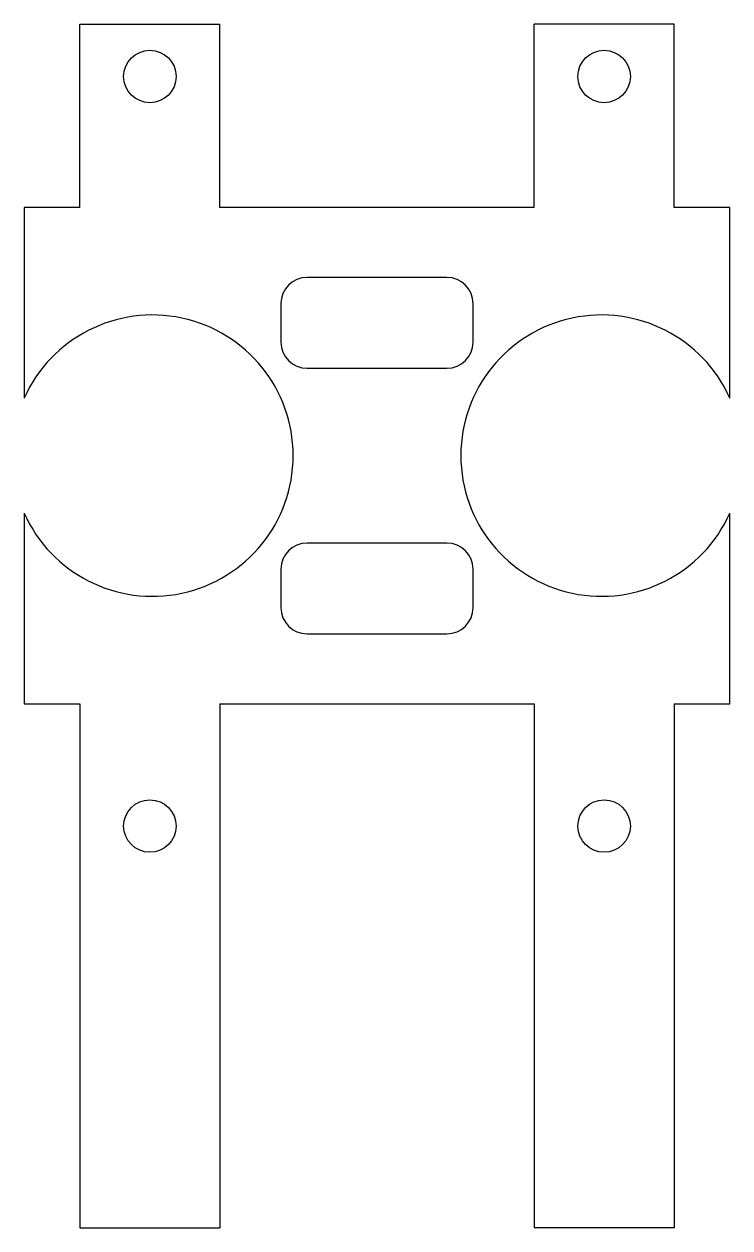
# Model space of a CAD drawing. Header units: millimetres. Extents: x -20.2 to 20.2, y -44.2 to 24.7.
import ezdxf

# ---------------------------------------------------------------- set-up
doc = ezdxf.new("R2010")
doc.units = ezdxf.units.MM

msp = doc.modelspace()

# ---------------------------------------------------------------- linework, layer by layer
at = {"color": 7, "linetype": 'Continuous', "lineweight": 25}
for p, q in [((-17, 14.2), (-17, 24.7)), ((-17, 24.7), (-9, 24.7)), ((-9, 14.2), (-9, 24.7)), ((9, 14.2), (9, 24.7)), ((17, 24.7), (9, 24.7)), ((17, 14.2), (17, 24.7)), ((-17, 14.2), (-20.2, 14.2)), ((-20.2, 14.2), (-20.2, 3.283)), ((9, 14.2), (-9, 14.2)), ((20.2, 14.2), (17, 14.2)), ((20.2, 3.283), (20.2, 14.2)), ((4, 10.2), (-4, 10.2)), ((-5.5, 8.7), (-5.5, 6.5)), ((5.5, 6.5), (5.5, 8.7)), ((-4, 5), (4, 5)), ((-20.2, -3.283), (-20.2, -14.2)), ((20.2, -14.2), (20.2, -3.283)), ((4, -5), (-4, -5)), ((-5.5, -6.5), (-5.5, -8.7)), ((5.5, -8.7), (5.5, -6.5)), ((-4, -10.2), (4, -10.2)), ((-20.2, -14.2), (-17, -14.2)), ((-17, -14.2), (-17, -44.2)), ((-9, -14.2), (-9, -44.2)), ((-9, -14.2), (9, -14.2)), ((9, -14.2), (9, -44.2)), ((17, -14.2), (17, -44.2)), ((17, -14.2), (20.2, -14.2)), ((-17, -44.2), (-9, -44.2)), ((17, -44.2), (9, -44.2))]:
    msp.add_line(p, q, dxfattribs=at)
for centre in [(-13, 21.7), (13, 21.7), (-13, -21.2), (13, -21.2)]:
    msp.add_circle(centre, 1.5, dxfattribs=at)
for centre, radius, start, end in [((-4, 8.7), 1.5, 90, 180), ((4, 8.7), 1.5, 0, 90), ((-12.85, 0), 8.05, 204.07061, 155.92939), ((12.85, 0), 8.05, 24.07061, 335.92939), ((-4, 6.5), 1.5, 180, 270), ((4, 6.5), 1.5, 270, 0), ((-4, -6.5), 1.5, 90, 180), ((4, -6.5), 1.5, 0, 90), ((-4, -8.7), 1.5, 180, 270), ((4, -8.7), 1.5, 270, 0)]:
    msp.add_arc(centre, radius, start, end, dxfattribs=at)

doc.saveas('drawing.dxf')
